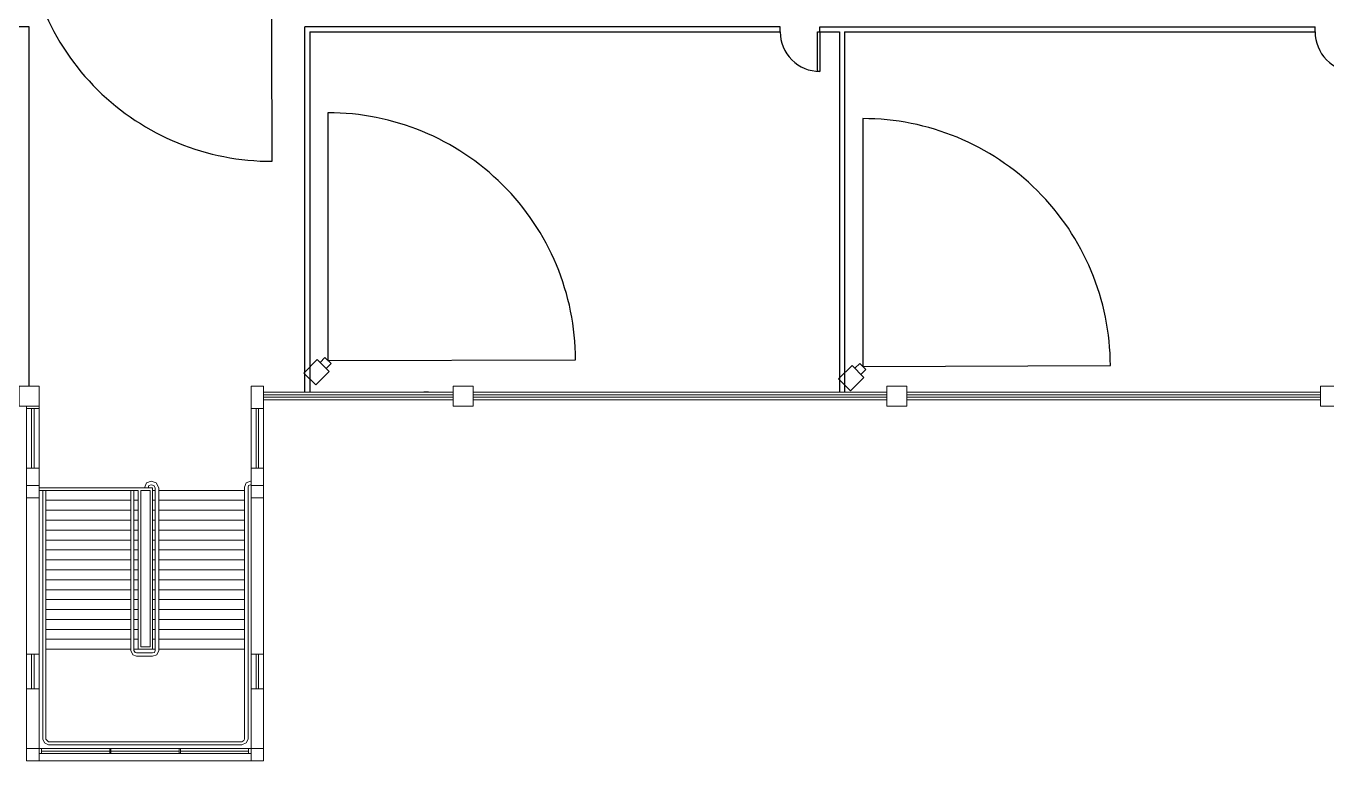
# Model space of a CAD drawing. Header units: millimetres. Extents: x 10.1 to 89.3, y 2.6 to 32.6.
# Drawn here: x 36.48 to 62.75, y 2.61 to 17.44 of the extents above; entities that cross this region are included whole.
import ezdxf

# ---------------------------------------------------------------- set-up
doc = ezdxf.new("R2010")
doc.units = ezdxf.units.MM
doc.layers.add('cameras', color=7, linetype='Continuous')

msp = doc.modelspace()

# ---------------------------------------------------------------- linework, layer by layer
for p, q in [((36.543, 17.426), (36.043, 17.426)), ((36.543, 10.174), (36.543, 17.426)), ((42.112, 10.049), (42.112, 17.426)), ((51.712, 17.426), (42.112, 17.426)), ((51.712, 17.326), (51.712, 17.426)), ((52.512, 17.326), (52.512, 17.426)), ((52.512, 17.426), (62.512, 17.426)), ((52.512, 17.326), (52.512, 17.426)), ((62.512, 17.326), (62.512, 17.426)), ((42.212, 17.326), (42.212, 10.049)), ((42.212, 17.326), (51.712, 17.326)), ((52.512, 17.326), (52.912, 17.326)), ((52.912, 17.326), (52.912, 10.049)), ((53.012, 17.326), (53.012, 10.049)), ((53.012, 17.326), (62.512, 17.326)), ((44.612, 10.049), (44.512, 10.049))]:
    msp.add_line(p, q)
at = {"color": 7, "lineweight": 0}
msp.add_line((41.278, 10.049), (44.512, 10.049), dxfattribs=at)
msp.add_lwpolyline([(52.512, 17.326), (52.512, 16.526), (52.462, 16.526), (52.463, 17.326), (52.512, 17.326)])
for points in [[(36.343, 9.773), (36.744, 9.773), (36.744, 10.174), (36.343, 10.174), (36.343, 9.773), (36.343, 9.773)], [(41.027, 2.86), (41.027, 10.174)], [(41.027, 10.174), (41.027, 9.723)], [(41.027, 10.174), (41.278, 10.174)], [(41.278, 10.174), (41.027, 10.174), (41.027, 9.723), (41.278, 9.723), (41.278, 10.174), (41.278, 10.174)], [(41.278, 9.999), (45.11, 9.999)], [(44.612, 10.049), (45.11, 10.049)], [(45.11, 9.773), (45.511, 9.773), (45.511, 10.174), (45.11, 10.174), (45.11, 9.773), (45.11, 9.773)], [(45.511, 10.049), (53.865, 10.049)], [(45.511, 9.999), (53.865, 9.999)], [(53.865, 9.773), (54.266, 9.773), (54.266, 10.174), (53.865, 10.174), (53.865, 9.773), (53.865, 9.773)], [(54.266, 10.049), (62.62, 10.049)], [(54.266, 9.999), (62.62, 9.999)], [(59.652, 10.049), (59.702, 10.049), (59.702, 10.049), (59.652, 10.049)], [(62.62, 9.773), (63.021, 9.773), (63.021, 10.174), (62.62, 10.174), (62.62, 9.773), (62.62, 9.773)], [(36.493, 9.773), (36.493, 2.609)], [(36.493, 9.723), (36.744, 9.723)], [(36.594, 9.723), (36.594, 8.521)], [(36.644, 9.723), (36.644, 8.521)], [(36.744, 9.773), (36.744, 2.609)], [(41.027, 9.723), (41.278, 9.723)], [(41.128, 9.723), (41.128, 8.521)], [(41.178, 9.723), (41.178, 8.521)], [(41.278, 9.949), (45.11, 9.949)], [(41.278, 9.899), (45.11, 9.899)], [(41.278, 2.86), (41.278, 9.723)], [(45.511, 9.949), (53.865, 9.949)], [(45.511, 9.899), (53.865, 9.899)], [(54.266, 9.949), (62.62, 9.949)], [(54.266, 9.899), (62.62, 9.899)], [(36.493, 8.521), (36.744, 8.521)], [(41.027, 8.521), (41.278, 8.521)], [(36.493, 7.92), (36.493, 8.17), (36.744, 8.17), (36.744, 7.92), (36.493, 7.92), (36.493, 7.92)], [(39.161, 8.12), (39.111, 8.22), (39.011, 8.258), (38.911, 8.22), (38.873, 8.12)], [(39.086, 8.12), (39.061, 8.17), (39.011, 8.183), (38.961, 8.17), (38.948, 8.12)], [(41.015, 8.258), (40.927, 8.22), (40.89, 8.133)], [(41.015, 8.183), (40.977, 8.17), (40.965, 8.133)], [(41.015, 8.258), (41.027, 8.258), (41.027, 8.183), (41.015, 8.183)], [(41.027, 7.92), (41.027, 8.17), (41.278, 8.17), (41.278, 7.92), (41.027, 7.92), (41.027, 7.92)], [(36.756, 8.12), (39.036, 8.12)], [(36.756, 8.07), (38.748, 8.07)], [(36.819, 3.048), (36.819, 8.07)], [(36.882, 8.07), (36.882, 3.048)], [(38.598, 4.839), (38.598, 8.07)], [(38.66, 8.07), (38.66, 4.839)], [(38.748, 4.864), (38.748, 8.07)], [(38.798, 4.914), (38.798, 8.07)], [(38.798, 8.07), (38.986, 8.07)], [(38.948, 8.12), (38.873, 8.12)], [(38.986, 8.07), (38.986, 4.914)], [(39.036, 8.12), (39.036, 4.864)], [(39.036, 8.07), (39.086, 8.07)], [(39.086, 4.839), (39.086, 8.12)], [(39.161, 8.12), (39.161, 4.839)], [(39.161, 8.07), (40.89, 8.07)], [(40.89, 3.048), (40.89, 8.133)], [(40.965, 8.133), (40.965, 3.048)], [(36.882, 7.87), (38.598, 7.87)], [(36.882, 7.669), (38.598, 7.669)], [(38.66, 7.87), (38.748, 7.87)], [(38.66, 7.669), (38.748, 7.669)], [(39.036, 7.87), (39.086, 7.87)], [(39.036, 7.669), (39.086, 7.669)], [(39.161, 7.87), (40.89, 7.87)], [(39.161, 7.669), (40.89, 7.669)], [(36.882, 7.469), (38.598, 7.469)], [(38.66, 7.469), (38.748, 7.469)], [(39.036, 7.469), (39.086, 7.469)], [(39.161, 7.469), (40.89, 7.469)], [(36.882, 7.268), (38.598, 7.268)], [(38.66, 7.268), (38.748, 7.268)], [(39.036, 7.268), (39.086, 7.268)], [(39.161, 7.268), (40.89, 7.268)], [(36.882, 7.068), (38.598, 7.068)], [(36.882, 6.868), (38.598, 6.868)], [(38.66, 7.068), (38.748, 7.068)], [(38.66, 6.868), (38.748, 6.868)], [(39.036, 7.068), (39.086, 7.068)], [(39.036, 6.868), (39.086, 6.868)], [(39.161, 7.068), (40.89, 7.068)], [(39.161, 6.868), (40.89, 6.868)], [(36.882, 6.667), (38.598, 6.667)], [(38.66, 6.667), (38.748, 6.667)], [(39.036, 6.667), (39.086, 6.667)], [(39.161, 6.667), (40.89, 6.667)], [(36.882, 6.467), (38.598, 6.467)], [(38.66, 6.467), (38.748, 6.467)], [(39.036, 6.467), (39.086, 6.467)], [(39.161, 6.467), (40.89, 6.467)], [(36.882, 6.266), (38.598, 6.266)], [(36.882, 6.066), (38.598, 6.066)], [(38.66, 6.266), (38.748, 6.266)], [(38.66, 6.066), (38.748, 6.066)], [(39.036, 6.266), (39.086, 6.266)], [(39.036, 6.066), (39.086, 6.066)], [(39.161, 6.266), (40.89, 6.266)], [(39.161, 6.066), (40.89, 6.066)], [(36.882, 5.866), (38.598, 5.866)], [(38.66, 5.866), (38.748, 5.866)], [(39.036, 5.866), (39.086, 5.866)], [(39.161, 5.866), (40.89, 5.866)], [(36.882, 5.665), (38.598, 5.665)], [(38.66, 5.665), (38.748, 5.665)], [(39.036, 5.665), (39.086, 5.665)], [(39.161, 5.665), (40.89, 5.665)], [(36.882, 5.465), (38.598, 5.465)], [(36.882, 5.264), (38.598, 5.264)], [(38.66, 5.465), (38.748, 5.465)], [(38.66, 5.264), (38.748, 5.264)], [(39.036, 5.465), (39.086, 5.465)], [(39.036, 5.264), (39.086, 5.264)], [(39.161, 5.465), (40.89, 5.465)], [(39.161, 5.264), (40.89, 5.264)], [(36.882, 5.064), (38.598, 5.064)], [(38.66, 5.064), (38.748, 5.064)], [(39.036, 5.064), (39.086, 5.064)], [(39.161, 5.064), (40.89, 5.064)], [(36.493, 4.763), (36.744, 4.763)], [(36.594, 4.763), (36.594, 4.062)], [(36.644, 4.763), (36.644, 4.062)], [(36.882, 4.864), (38.598, 4.864)], [(38.598, 4.839), (38.635, 4.751), (38.71, 4.726)], [(38.66, 4.864), (38.748, 4.864)], [(38.66, 4.839), (38.685, 4.801), (38.71, 4.789)], [(38.71, 4.789), (39.036, 4.789)], [(38.748, 4.864), (39.036, 4.864)], [(38.798, 4.914), (38.986, 4.914)], [(39.036, 4.864), (39.086, 4.864)], [(39.036, 4.789), (39.073, 4.801), (39.086, 4.839)], [(39.036, 4.726), (39.124, 4.751), (39.161, 4.839)], [(39.161, 4.864), (40.89, 4.864)], [(41.027, 4.763), (41.278, 4.763)], [(41.128, 4.763), (41.128, 4.062)], [(41.178, 4.763), (41.178, 4.062)], [(39.036, 4.726), (38.71, 4.726)], [(36.493, 4.062), (36.744, 4.062)], [(41.027, 4.062), (41.278, 4.062)], [(36.819, 3.048), (36.857, 2.972), (36.932, 2.935)], [(36.882, 3.048), (36.907, 3.023), (36.932, 2.997)], [(36.932, 2.997), (40.839, 2.997)], [(40.839, 2.935), (36.932, 2.935)], [(40.839, 2.997), (40.877, 3.023), (40.89, 3.048)], [(40.839, 2.935), (40.927, 2.972), (40.965, 3.048)], [(36.493, 2.609), (36.493, 2.86), (36.744, 2.86), (36.744, 2.609), (36.493, 2.609), (36.493, 2.609)], [(36.493, 2.609), (36.493, 2.86), (36.744, 2.86), (36.744, 2.609), (36.493, 2.609), (36.493, 2.609)], [(36.744, 2.609), (36.744, 2.86), (36.493, 2.86), (36.493, 2.609), (36.744, 2.609), (36.744, 2.609)], [(36.744, 2.86), (41.027, 2.86)], [(36.744, 2.81), (36.744, 2.86)], [(36.744, 2.76), (41.027, 2.76)], [(36.794, 2.86), (36.794, 2.76)], [(36.794, 2.81), (38.172, 2.81)], [(38.172, 2.76), (38.172, 2.86)], [(38.197, 2.86), (38.197, 2.76)], [(38.197, 2.81), (39.574, 2.81)], [(39.574, 2.76), (39.574, 2.86)], [(39.6, 2.86), (39.6, 2.76)], [(39.6, 2.81), (40.977, 2.81)], [(40.977, 2.86), (40.977, 2.76)], [(41.027, 2.81), (41.027, 2.86)], [(41.027, 2.609), (41.027, 2.86), (41.278, 2.86), (41.278, 2.609), (41.027, 2.609), (41.027, 2.609)], [(36.744, 2.609), (41.027, 2.609)]]:
    msp.add_lwpolyline(points, dxfattribs=at)
for centre in [(52.512, 17.326), (63.312, 17.326)]:
    msp.add_arc(centre, 0.8, 179.9971, 270)
at = {"layer": 'cameras', "color": 2}
for p, q in [((42.579, 15.692), (42.579, 10.692)), ((53.379, 15.573), (53.379, 10.573)), ((42.579, 10.692), (47.579, 10.708)), ((53.379, 10.573), (58.379, 10.588))]:
    msp.add_line(p, q, dxfattribs=at)
at = {"layer": 'cameras', "color": 30}
msp.add_lwpolyline([(41.439, 19.712), (36.439, 19.681, 0.198912), (37.925, 16.155, 0.198116), (41.454, 14.712)], format="xyb", close=True, dxfattribs=at)
at = {"layer": 'cameras'}
for points in [[(42.331, 10.2), (42.602, 10.47), (42.363, 10.71), (42.092, 10.439)], [(42.418, 10.654), (42.517, 10.754), (42.641, 10.631), (42.541, 10.531)], [(53.131, 10.08), (53.402, 10.351), (53.163, 10.59), (52.892, 10.32)], [(53.218, 10.535), (53.317, 10.634), (53.441, 10.511), (53.341, 10.412)]]:
    msp.add_lwpolyline(points, close=True, dxfattribs=at)
at = {"layer": 'cameras', "color": 2}
for centre, start, end in [((42.579, 10.692), 45.1755, 90), ((53.379, 10.573), 45.1755, 90), ((42.579, 10.692), 0.1755, 45.1755), ((53.379, 10.573), 0.1755, 45.1755)]:
    msp.add_arc(centre, 5, start, end, dxfattribs=at)

doc.saveas('drawing.dxf')
